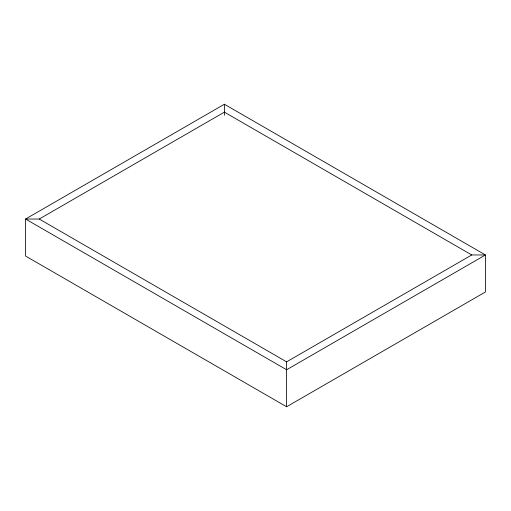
<?xml version="1.0" encoding="UTF-8"?>
<svg xmlns="http://www.w3.org/2000/svg" width="511" height="511" viewBox="0 0 511 511"><rect width="100%" height="100%" fill="white"/><g stroke="black" fill="none" stroke-linecap="round" stroke-linejoin="round"><path stroke-width="0.77" d="M224.386 104.238L25.55 219.034L25.55 256.037L286.614 406.762L485.45 291.966L485.45 254.963L224.386 104.238L224.386 115.288M39.238 219.034L224.386 112.139L471.762 254.963L485.45 254.963L286.614 369.753L25.55 219.034L39.238 219.034L286.614 361.852L471.762 254.963M286.614 361.852L286.614 406.762"/></g></svg>
